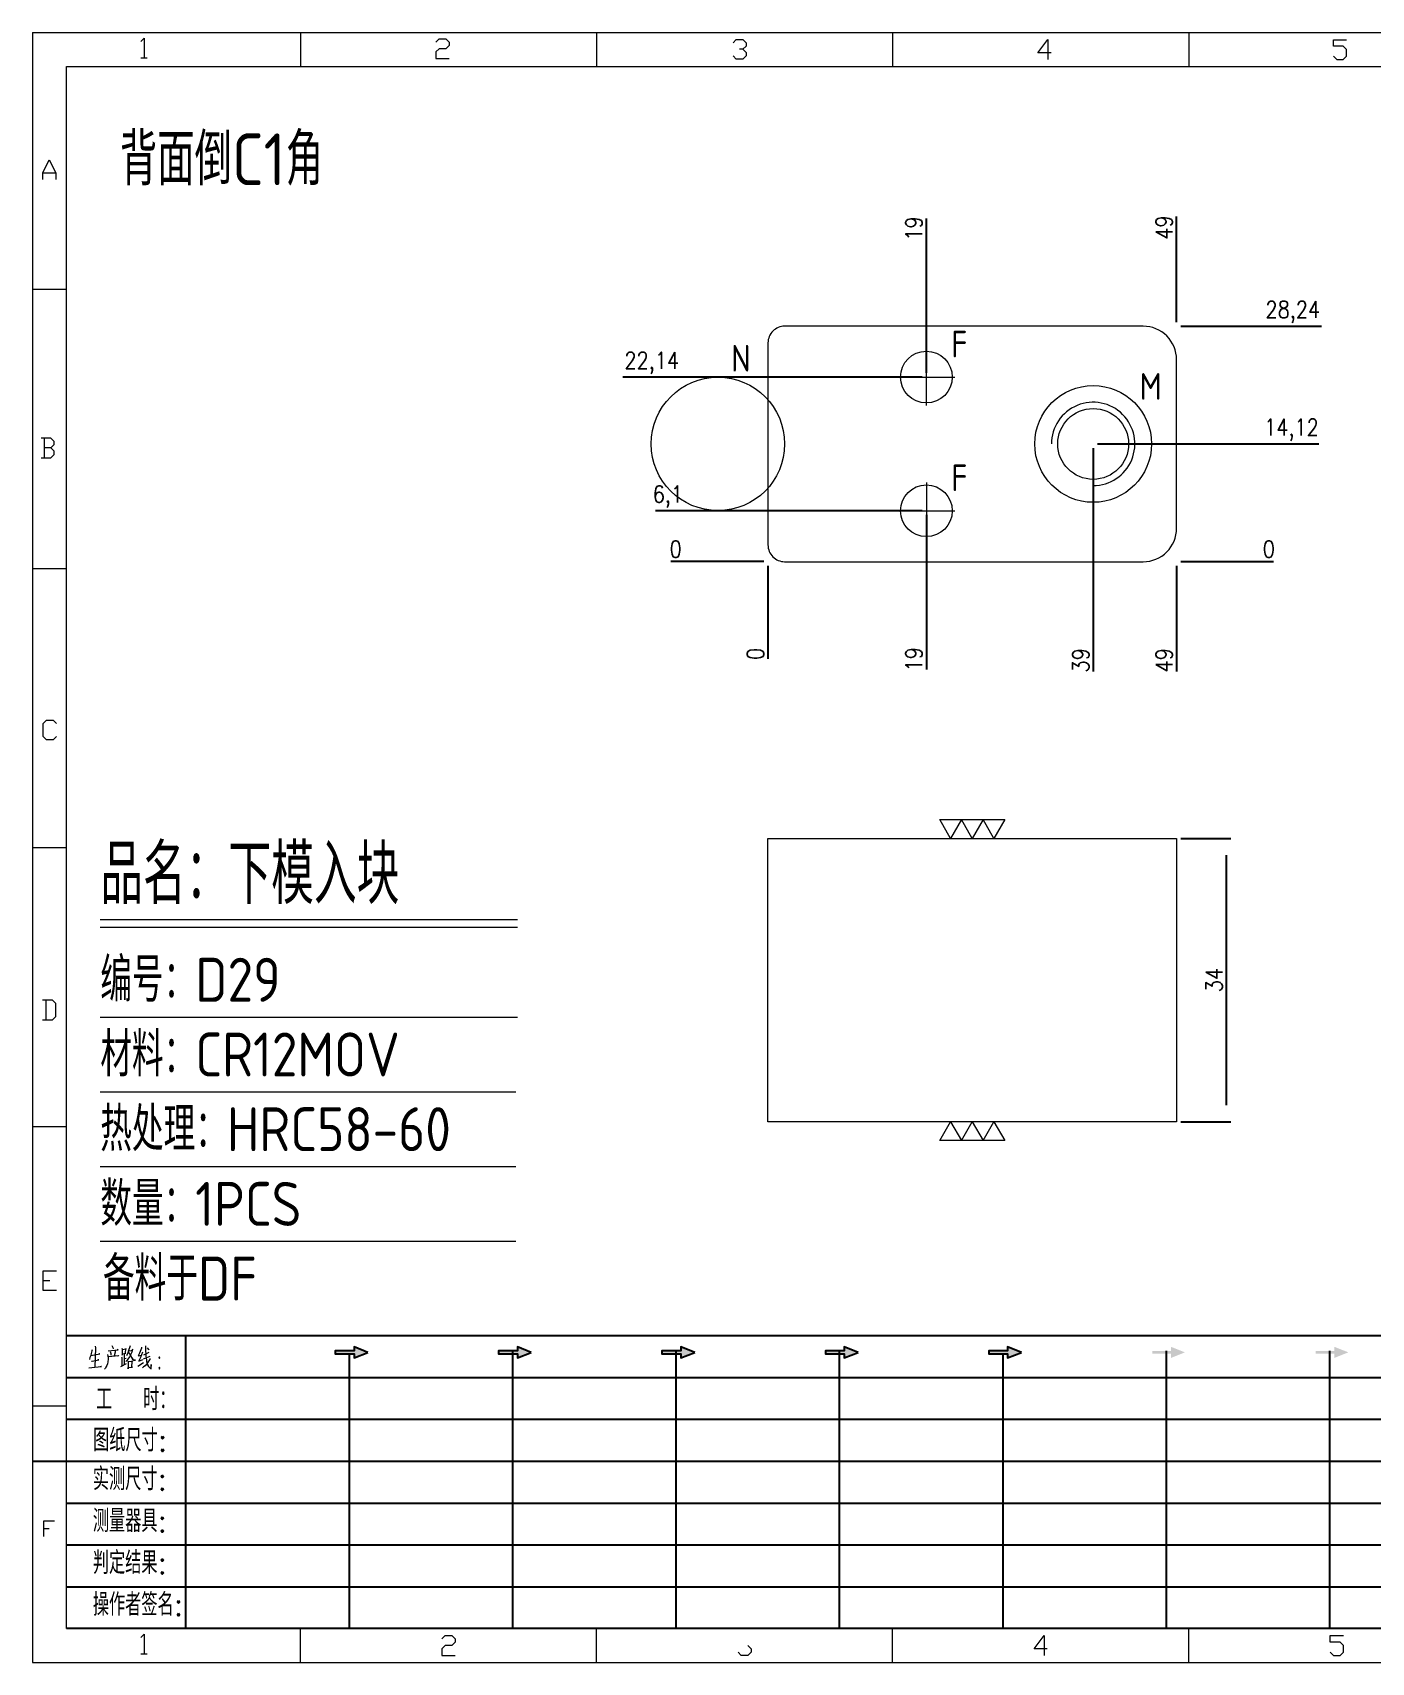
# Model space of a CAD drawing. Header units: millimetres. Extents: x 117382 to 126876, y -1151 to 1280.
# Drawn here: x 118957.6 to 119118.2, y 556.7 to 752.2 of the extents above; entities that cross this region are included whole.
import ezdxf
from ezdxf.enums import TextEntityAlignment as Align

# ---------------------------------------------------------------- set-up
doc = ezdxf.new("R2010")
doc.units = ezdxf.units.MM
doc.linetypes.add('CENTER', pattern=[0])
for name, color, linetype in [('DIE_P', 2, 'Continuous'), ('DIM', 4, 'Continuous'), ('TEXT', 4, 'Continuous')]:
    doc.layers.add(name, color=color, linetype=linetype)
doc.styles.add('chinesef_fs', font='simplex.shx', dxfattribs={"bigfont": 'gbcbig.shx'})
doc.styles.add('gbenor', font='gbenor.shx', dxfattribs={"bigfont": 'gbcbig.shx'})
doc.styles.add('GBENOR_', font='gbenor.shx', dxfattribs={"bigfont": 'gbcbig'})
doc.styles.get("Standard").update_dxf_attribs({"font": 'txt.shx', "width": 0.85, "bigfont": 'ctxt.shx'})
doc.styles.add('TXT', font='txt.shx', dxfattribs={"width": 0.8, "bigfont": 'ctxt.shx'})
doc.dimstyles.new('T-2-WX', dxfattribs={"dimtxt": 2, "dimasz": 2, "dimexe": 0.5, "dimexo": 0.5, "dimgap": 0.5, "dimtad": 1, "dimtxsty": 'Standard', "dimblk": 'OPEN30', "dimcen": 0, "dimazin": 3, "dimtfac": 1, "dimtmove": 0, "dimatfit": 3, "dimldrblk": 'OPEN30', "dimlwd": -1, "dimlwe": -1})

# ---------------------------------------------------------------- blocks, each defined once
blk = doc.blocks.new('U40')
for points in [[(351.8, 337.7), (351.8, 333.2), (367, 339.3), (351.8, 345.3), (351.8, 340.8), (331.2, 340.8), (331.2, 337.7)], [(545.7, 339.3), (530.6, 345.3), (530.6, 340.8), (509.9, 340.8), (509.9, 337.7), (530.6, 337.7), (530.6, 333.2)], [(724.5, 339.3), (709.3, 345.3), (709.3, 340.8), (688.7, 340.8), (688.7, 337.7), (709.3, 337.7), (709.3, 333.2)], [(903.3, 339.3), (888.1, 345.3), (888.1, 340.8), (867.5, 340.8), (867.5, 337.7), (888.1, 337.7), (888.1, 333.2)], [(1082.1, 339.3), (1066.9, 345.3), (1066.9, 340.8), (1046.3, 340.8), (1046.3, 337.7), (1066.9, 337.7), (1066.9, 333.2)], [(1245.7, 337.7), (1245.7, 333.2), (1260.9, 339.3), (1245.7, 345.3), (1245.7, 340.8), (1225.1, 340.8), (1225.1, 337.7)], [(1424.5, 337.7), (1424.5, 333.2), (1439.7, 339.3), (1424.5, 345.3), (1424.5, 340.8), (1403.8, 340.8), (1403.8, 337.7)]]:
    blk.add_hatch(color=3).paths.add_polyline_path(points)
at = {"color": 254, "lineweight": 18}
for p, q in [((0, 1783.5), (0, 0)), ((0, 1783.5), (2530.2, 1783.5)), ((941.1, 1783.5), (941.1, 1746.5)), ((1265.1, 1783.5), (1265.1, 1746.5)), ((37, 37), (37, 1746.5)), ((37, 1746.5), (2493.2, 1746.5)), ((0, 1502.7), (37, 1502.7)), ((0, 1197.2), (37, 1197.2)), ((0, 891.7), (37, 891.7)), ((0, 586.3), (37, 586.3)), ((0, 280.8), (37, 280.8)), ((37, 37), (2493.2, 37)), ((941.1, 0), (941.1, 37)), ((1265.1, 0), (1265.1, 37)), ((0, 0), (2530.2, 0))]:
    blk.add_line(p, q, dxfattribs=at)
at = {"color": 254, "linetype": 'Continuous', "lineweight": 18}
for p, q in [((293.1, 1783.5), (293.1, 1746.5)), ((617.1, 1783.5), (617.1, 1746.5)), ((293.1, 0), (293.1, 37)), ((617.1, 0), (617.1, 37))]:
    blk.add_line(p, q, dxfattribs=at)
for p, q in [((38, 357.6), (1598.2, 357.6)), ((38, 311.8), (1598.2, 311.8)), ((37.1, 266), (1598.2, 266)), ((0.1, 220.2), (1598.2, 220.2)), ((37.1, 174.4), (1598.2, 174.4)), ((37.1, 128.6), (1598.2, 128.6)), ((37.1, 82.8), (1598.2, 82.8))]:
    blk.add_line(p, q)
at = {"color": 254}
for p, q in [((167.8, 37), (167.8, 357.6)), ((525.5, 37), (525.5, 340.8)), ((704.3, 37), (704.3, 340.8)), ((883.1, 37), (883.1, 340.8)), ((1240.6, 37), (1240.6, 340.8)), ((1419.4, 37), (1419.4, 340.8)), ((346.7, 37), (346.7, 337.9)), ((1061.9, 37), (1061.9, 337.7)), ((1598.2, 37), (38, 37))]:
    blk.add_line(p, q, dxfattribs=at)
at = {"color": 92, "lineweight": 18}
for points in [[(118.3, 1773.7), (121.9, 1777.3), (121.9, 1755.8)], [(441.4, 1773.1), (445, 1776.7), (452.2, 1776.7), (455.8, 1773.1), (455.8, 1769.5), (452.2, 1765.9), (445, 1765.9), (441.4, 1762.3), (441.4, 1755.1), (455.8, 1755.1)], [(766.4, 1772.4), (770, 1776), (777.2, 1776), (780.8, 1772.4), (780.8, 1768.8), (777.2, 1765.2), (773.6, 1765.2)], [(1114.4, 1761.4), (1100, 1761.4), (1110.8, 1775.8), (1110.8, 1754.2)], [(1423.4, 1757.7), (1427, 1754.1), (1434.2, 1754.1), (1437.8, 1757.7), (1437.8, 1764.9), (1434.2, 1768.5), (1423.4, 1768.5), (1423.4, 1775.7), (1437.8, 1775.7)], [(118.3, 1755.8), (125.5, 1755.8)], [(777.2, 1765.2), (780.8, 1761.6), (780.8, 1758), (777.2, 1754.4), (770, 1754.4), (766.4, 1758)], [(11.1, 1622.8), (11.1, 1630), (18.3, 1644.4), (25.5, 1630), (25.5, 1622.8)], [(11.1, 1630), (25.5, 1630)], [(20, 1329), (23.6, 1332.6), (23.6, 1336.2), (20, 1339.8), (9.2, 1339.8)], [(12.8, 1339.8), (12.8, 1318.2)], [(9.2, 1318.2), (20, 1318.2), (23.6, 1321.8), (23.6, 1325.4), (20, 1329), (12.8, 1329)], [(26.1, 1013.2), (22.5, 1009.6), (15.3, 1009.6), (11.7, 1013.2), (11.7, 1027.6), (15.3, 1031.2), (22.5, 1031.2), (26.1, 1027.6)], [(11, 703.2), (21.8, 703.2), (25.4, 706.8), (25.4, 721.2), (21.8, 724.8), (11, 724.8)], [(14.6, 724.8), (14.6, 703.2)], [(26.1, 407), (11.7, 407), (11.7, 428.6), (26.1, 428.6)], [(11.7, 417.8), (18.9, 417.8)], [(12.3, 137.7), (12.3, 155), (23.8, 155)], [(12.3, 146.4), (18.1, 146.4)], [(118.3, 27.4), (121.9, 31), (121.9, 9.4)], [(447.9, 25.7), (451.5, 29.3), (458.7, 29.3), (462.3, 25.7), (462.3, 22.1), (458.7, 18.5), (451.5, 18.5), (447.9, 14.9), (447.9, 7.7), (462.3, 7.7)], [(782.7, 18.5), (786.3, 14.9), (786.3, 11.3), (782.7, 7.7), (775.5, 7.7), (771.9, 11.3)], [(1110.3, 14.9), (1095.9, 14.9), (1106.7, 29.3), (1106.7, 7.7)], [(1419.9, 11.3), (1423.5, 7.7), (1430.7, 7.7), (1434.3, 11.3), (1434.3, 18.5), (1430.7, 22.1), (1419.9, 22.1), (1419.9, 29.3), (1434.3, 29.3)], [(118.3, 9.4), (125.5, 9.4)]]:
    blk.add_lwpolyline(points, dxfattribs=at)
at = {"color": 92, "lineweight": 0}
for points in [[(65, 342.2), (64.8, 341), (64.1, 337.9), (63.6, 335.7), (62.8, 333.5), (62.1, 331.4)], [(68.4, 345.9), (68.7, 344.4), (68.1, 322.9)], [(82.6, 340.8), (93.7, 342.2), (93.3, 342.4), (92.4, 342)], [(86.1, 336.1), (86, 337.5), (85.3, 339.8)], [(86.7, 346.7), (87.9, 344.6), (88.3, 343)], [(90.3, 341), (90.4, 339.6), (89.1, 335.3)], [(97.8, 344), (98.1, 342.6), (98.1, 340.8), (98.1, 337.9), (98.1, 336.3), (98.2, 337.7), (102.1, 338.3), (101.8, 338.3), (102.1, 343.6), (102.1, 343.2), (102.1, 342.8), (98.2, 342.2)], [(105.5, 341.2), (105.9, 341), (109.6, 341.8), (109.3, 342.6), (108.5, 339.6), (107.6, 337.3), (106.9, 335.9), (105.9, 334.3), (104.3, 332), (103.1, 330.4), (101.9, 329.4)], [(106.6, 346.5), (106.5, 345.2), (105.1, 341.2), (104.2, 338.9), (103.1, 336.3), (102.6, 335.5)], [(104.9, 339.1), (105.3, 338.7), (107, 335.7), (108.6, 333.3), (109.9, 331.2), (110.3, 330.8), (112.6, 330.8), (110.2, 331.2), (109, 332.6)], [(119.3, 344.8), (119.1, 343.8), (116.8, 338.5), (115.4, 335.5), (119.3, 336.3)], [(120.3, 339.4), (118.1, 333.5), (116.4, 330), (116.1, 329.8), (120.5, 331.4)], [(121.7, 336.7), (127.7, 339.6)], [(123.4, 346.5), (123.5, 345.4), (123.5, 340.8), (123.8, 337.3), (124, 335.3), (124.2, 333.1), (124.5, 331), (124.8, 329), (125.2, 327.4), (125.9, 325.7), (126.9, 323.9), (127.9, 322.7), (128.9, 321.7), (129.6, 321.3), (129.9, 326.1), (129.4, 321.5)], [(127.7, 341.6), (127.2, 342.4), (125.7, 344.2)], [(61.4, 322.3), (68.2, 322.9), (75.3, 323.7), (74.9, 323.9), (73.8, 323.5)], [(63.8, 335.9), (73.4, 337.5), (73.1, 337.7), (72.5, 337.3)], [(64.5, 329.6), (64.8, 329.6), (65.1, 329.6), (72.5, 331), (71.9, 331), (70.9, 330.8)], [(82.6, 335.1), (82.6, 331.8), (82.3, 329), (81.9, 326.8), (81.2, 324.9), (80.3, 323.1), (79.6, 321.9), (78.8, 320.9)], [(93.3, 335.5), (94.1, 335.7), (94.3, 335.5), (82.6, 334.3), (82.6, 335.1), (82.2, 336.9)], [(96.5, 323.9), (102.8, 327.2)], [(97.2, 334.3), (97.5, 333.5), (97.7, 324.7)], [(100.2, 337.9), (100.1, 325.9)], [(100.2, 332.6), (102.4, 333.1)], [(104.2, 330), (104.5, 329), (104.5, 321.1), (104.3, 322.1), (104.5, 322.7), (109.2, 323.1), (108.6, 323.1), (109, 329.2), (109, 330), (109.3, 329.4), (108.6, 329.4), (104.6, 328.8)], [(115.3, 324.3), (121.5, 328.2)], [(128.2, 332.4), (128.1, 331.6), (126.9, 329.6), (125.8, 328), (124.5, 326.3), (123, 324.7), (121.4, 323.3), (120.1, 322.3)], [(121.4, 332.2), (128.8, 335.1)]]:
    blk.add_lwpolyline(points, dxfattribs=at)
for points in [[(367, 339.3), (351.8, 345.3), (351.8, 340.8), (331.2, 340.8), (331.2, 337.7), (351.8, 337.7), (351.8, 333.2), (367, 339.3)], [(545.7, 339.3), (530.6, 345.3), (530.6, 340.8), (509.9, 340.8), (509.9, 337.7), (530.6, 337.7), (530.6, 333.2), (545.7, 339.3)], [(724.5, 339.3), (709.3, 345.3), (709.3, 340.8), (688.7, 340.8), (688.7, 337.7), (709.3, 337.7), (709.3, 333.2), (724.5, 339.3)], [(903.3, 339.3), (888.1, 345.3), (888.1, 340.8), (867.5, 340.8), (867.5, 337.7), (888.1, 337.7), (888.1, 333.2), (903.3, 339.3)], [(1082.1, 339.3), (1066.9, 345.3), (1066.9, 340.8), (1046.3, 340.8), (1046.3, 337.7), (1066.9, 337.7), (1066.9, 333.2), (1082.1, 339.3)]]:
    blk.add_lwpolyline(points)
for points in [[(138.7, 332.4), (139.4, 333.5), (138.7, 334.5), (138, 333.5)], [(138.7, 320.9), (139.4, 321.9), (138.7, 322.9), (138, 321.9)]]:
    blk.add_lwpolyline(points, close=True, dxfattribs=at)
at = {"color": 3, "style": 'chinesef_fs'}
for s, p in [('工  时：', (69.5, 275.7)), ('图纸尺寸:', (66.2, 230.9)), ('实测尺寸:', (65.9, 188.4)), ('测量器具:', (65.9, 142.6)), ('判定结果:', (65.9, 96.8)), ('操作者签名:', (65.9, 51))]:
    blk.add_text(s, height=24.57, dxfattribs=at).set_placement(p)
at = {"lineweight": 18, "style": 'GBENOR_'}
blk.add_attdef('文档路径', (2126, 386.9), '', height=17.8, dxfattribs=at)
at = {"lineweight": 20, "style": 'TXT'}
for tag, height, p in [('18-**-**', 16.3, (1866.6, 256.2)), ('客户名称', 16.1, (1741.1, 134, 0)), ('料厚:', 16.1, (1741.3, 93.2, 0))]:
    blk.add_attdef(tag, text='', height=height, dxfattribs=at).set_placement(p, align=Align.MIDDLE)
for tag, p, height in [('88888', (1850.9, 207.5), 14.9), ('材质:', (1691.2, 168, 0), 16.1), ('核准', (1869.4, 127.5, 0), 16.1), ('设计', (1868.8, 88.3, 0), 16.1), ('绘图', (1868.2, 49.1, 0), 16.1)]:
    blk.add_attdef(tag, p, '', height=height, dxfattribs=at)
for tag, p, height, width in [('3', (2234.7, 206.9), 15.8, 0.7), ('4', (2234.7, 167.4), 15.8, 0.7), ('核准日期', (2041.1, 124.2, 0), 16.1, 0.68), ('设计日期', (2041.1, 84.5, 0), 16.1, 0.68), ('1', (2251.9, 85.9), 14.6, 0.7), ('绘图日期', (2040.9, 46.4, 0), 16.1, 0.68), ('2', (2235, 49.2), 14.6, 0.7)]:
    blk.add_attdef(tag, p, '', height=height, dxfattribs=dict(at, width=width))
blk = doc.blocks.new('*D7595')
at = {"layer": 'Defpoints', "color": 0}
for p in [(119045.82, 688.72), (119094.82, 688.72), (119104.82, 688.72)]:
    blk.add_point(p, dxfattribs=at)
at = {"layer": 'DIM', "color": 0}
blk.add_line((119095.32, 688.72), (119106.45, 688.72), dxfattribs=at)
at = {"layer": 'DIM', "color": 0, "lineweight": 5, "insert": (119105.88, 690.22), "char_height": 2, "attachment_point": 5}
blk.add_mtext('0', dxfattribs=at)
blk = doc.blocks.new('_Open30')
blk = doc.blocks.new('*D7596')
at = {"layer": 'Defpoints', "color": 0}
for p in [(119084.82, 702.84), (119104.82, 702.84), (119045.82, 688.72)]:
    blk.add_point(p, dxfattribs=at)
at = {"layer": 'DIM', "color": 0}
for p, q in [((119085.32, 702.84), (119096.82, 702.84)), ((119096.82, 702.84), (119100.82, 702.84)), ((119100.82, 702.84), (119111.87, 702.84))]:
    blk.add_line(p, q, dxfattribs=at)
at = {"layer": 'DIM', "color": 0, "lineweight": 5, "insert": (119108.59, 704.53), "char_height": 2, "attachment_point": 5}
blk.add_mtext('14,12', dxfattribs=at)
blk = doc.blocks.new('*D7597')
at = {"layer": 'Defpoints', "color": 0}
for p in [(119094.82, 716.96), (119104.82, 716.96), (119045.82, 688.72)]:
    blk.add_point(p, dxfattribs=at)
at = {"layer": 'DIM', "color": 0}
for p, q in [((119095.32, 716.96), (119098.82, 716.96)), ((119098.82, 716.96), (119100.82, 716.96)), ((119100.82, 716.96), (119112.2, 716.96))]:
    blk.add_line(p, q, dxfattribs=at)
at = {"layer": 'DIM', "color": 0, "lineweight": 5, "insert": (119108.76, 718.65), "char_height": 2, "attachment_point": 5}
blk.add_mtext('28,24', dxfattribs=at)
blk = doc.blocks.new('*D7598')
at = {"layer": 'Defpoints', "color": 0}
for p in [(119035.82, 688.72), (119045.82, 688.72), (119045.82, 688.72)]:
    blk.add_point(p, dxfattribs=at)
at = {"layer": 'DIM', "color": 0}
blk.add_line((119045.32, 688.72), (119034.18, 688.72), dxfattribs=at)
at = {"layer": 'DIM', "color": 0, "lineweight": 5, "insert": (119034.75, 690.22), "char_height": 2, "attachment_point": 5}
blk.add_mtext('0', dxfattribs=at)
blk = doc.blocks.new('*D7599')
at = {"layer": 'Defpoints', "color": 0}
for p in [(119035.82, 694.82), (119064.82, 694.82), (119045.82, 688.72)]:
    blk.add_point(p, dxfattribs=at)
at = {"layer": 'DIM', "color": 0}
for p, q in [((119039.82, 694.82), (119032.32, 694.82)), ((119043.82, 694.82), (119039.82, 694.82)), ((119064.32, 694.82), (119043.82, 694.82))]:
    blk.add_line(p, q, dxfattribs=at)
at = {"layer": 'DIM', "color": 0, "lineweight": 5, "insert": (119033.82, 696.51), "char_height": 2, "attachment_point": 5}
blk.add_mtext('6,1', dxfattribs=at)
blk = doc.blocks.new('*D7600')
at = {"layer": 'Defpoints', "color": 0}
for p in [(119035.82, 710.86), (119064.82, 710.86), (119045.82, 688.72)]:
    blk.add_point(p, dxfattribs=at)
at = {"layer": 'DIM', "color": 0}
for p, q in [((119039.82, 710.86), (119028.43, 710.86)), ((119043.82, 710.86), (119039.82, 710.86)), ((119064.32, 710.86), (119043.82, 710.86))]:
    blk.add_line(p, q, dxfattribs=at)
at = {"layer": 'DIM', "color": 0, "lineweight": 5, "insert": (119031.88, 712.55), "char_height": 2, "attachment_point": 5}
blk.add_mtext('22,14', dxfattribs=at)
blk = doc.blocks.new('*D7601')
at = {"layer": 'Defpoints', "color": 0}
for p in [(119045.82, 688.72), (119094.82, 688.72), (119094.82, 678.72)]:
    blk.add_point(p, dxfattribs=at)
at = {"layer": 'DIM', "color": 0}
for p, q in [((119094.82, 688.22), (119094.82, 684.72)), ((119094.82, 684.72), (119094.82, 682.72)), ((119094.82, 682.72), (119094.82, 675.55))]:
    blk.add_line(p, q, dxfattribs=at)
at = {"layer": 'DIM', "color": 0, "lineweight": 5, "insert": (119093.32, 676.88), "char_height": 2, "attachment_point": 5, "rotation": 90}
blk.add_mtext('49', dxfattribs=at)
blk = doc.blocks.new('*D7602')
at = {"layer": 'Defpoints', "color": 0}
for p in [(119084.82, 702.84), (119045.82, 688.72), (119084.82, 678.72)]:
    blk.add_point(p, dxfattribs=at)
at = {"layer": 'DIM', "color": 0}
for p, q in [((119084.82, 702.34), (119084.82, 686.72)), ((119084.82, 686.72), (119084.82, 682.72)), ((119084.82, 682.72), (119084.82, 675.55))]:
    blk.add_line(p, q, dxfattribs=at)
at = {"layer": 'DIM', "color": 0, "lineweight": 5, "insert": (119083.32, 676.88), "char_height": 2, "attachment_point": 5, "rotation": 90}
blk.add_mtext('39', dxfattribs=at)
blk = doc.blocks.new('*D7603')
at = {"layer": 'Defpoints', "color": 0}
for p in [(119064.82, 694.82), (119045.82, 688.72), (119064.82, 678.72)]:
    blk.add_point(p, dxfattribs=at)
at = {"layer": 'DIM', "color": 0}
for p, q in [((119064.82, 694.32), (119064.82, 686.72)), ((119064.82, 686.72), (119064.82, 682.72)), ((119064.82, 682.72), (119064.82, 675.79))]:
    blk.add_line(p, q, dxfattribs=at)
at = {"layer": 'DIM', "color": 0, "lineweight": 5, "insert": (119063.32, 677), "char_height": 2, "attachment_point": 5, "rotation": 90}
blk.add_mtext('19', dxfattribs=at)
blk = doc.blocks.new('*D7604')
at = {"layer": 'Defpoints', "color": 0}
for p in [(119045.82, 688.72), (119045.82, 688.72), (119045.82, 678.72)]:
    blk.add_point(p, dxfattribs=at)
at = {"layer": 'DIM', "color": 0}
blk.add_line((119045.82, 688.22), (119045.82, 677.08), dxfattribs=at)
at = {"layer": 'DIM', "color": 0, "lineweight": 5, "insert": (119044.32, 677.65), "char_height": 2, "attachment_point": 5, "rotation": 90}
blk.add_mtext('0', dxfattribs=at)
blk = doc.blocks.new('*D7605')
at = {"layer": 'Defpoints', "color": 0}
for p in [(119094.82, 726.96), (119094.82, 716.96), (119045.82, 688.72)]:
    blk.add_point(p, dxfattribs=at)
at = {"layer": 'DIM', "color": 0}
for p, q in [((119094.82, 722.96), (119094.82, 730.13)), ((119094.82, 720.96), (119094.82, 722.96)), ((119094.82, 717.46), (119094.82, 720.96))]:
    blk.add_line(p, q, dxfattribs=at)
at = {"layer": 'DIM', "color": 0, "lineweight": 5, "insert": (119093.32, 728.79), "char_height": 2, "attachment_point": 5, "rotation": 90}
blk.add_mtext('49', dxfattribs=at)
blk = doc.blocks.new('*D7606')
at = {"layer": 'Defpoints', "color": 0}
for p in [(119064.82, 726.96), (119064.82, 710.86), (119045.82, 688.72)]:
    blk.add_point(p, dxfattribs=at)
at = {"layer": 'DIM', "color": 0}
for p, q in [((119064.82, 722.96), (119064.82, 729.89)), ((119064.82, 718.96), (119064.82, 722.96)), ((119064.82, 711.36), (119064.82, 718.96))]:
    blk.add_line(p, q, dxfattribs=at)
at = {"layer": 'DIM', "color": 0, "lineweight": 5, "insert": (119063.32, 728.67), "char_height": 2, "attachment_point": 5, "rotation": 90}
blk.add_mtext('19', dxfattribs=at)
blk = doc.blocks.new('*D7607')
at = {"layer": 'Defpoints', "color": 0}
for p in [(119094.82, 655.53), (119100.82, 655.53), (119094.82, 621.53)]:
    blk.add_point(p, dxfattribs=at)
at = {"layer": 'DIM', "color": 0}
for p, q in [((119095.32, 655.53), (119101.32, 655.53)), ((119100.82, 623.53), (119100.82, 653.53)), ((119095.32, 621.53), (119101.32, 621.53))]:
    blk.add_line(p, q, dxfattribs=at)
at = {"layer": 'DIM', "color": 0, "lineweight": 5, "insert": (119099.32, 638.53), "char_height": 2, "attachment_point": 5, "rotation": 90}
blk.add_mtext('34', dxfattribs=at)

msp = doc.modelspace()

# ---------------------------------------------------------------- linework, layer by layer
at = {"layer": 'DIE_P', "color": 4, "linetype": 'CENTER', "lineweight": 5}
for p, q in [((119064.816, 707.447), (119064.816, 714.267)), ((119061.406, 710.857), (119068.226, 710.857)), ((119064.816, 698.227), (119064.816, 691.407)), ((119061.406, 694.817), (119068.226, 694.817))]:
    msp.add_line(p, q, dxfattribs=at)
at = {"layer": 'DIE_P', "linetype": 'Continuous', "lineweight": 5}
msp.add_lwpolyline([(119045.816, 714.957), (119045.816, 690.717, 0.4142136), (119047.816, 688.717), (119090.816, 688.717, 0.4142136), (119094.816, 692.717), (119094.816, 712.957, 0.4142136), (119090.816, 716.957), (119047.816, 716.957, 0.4142136)], format="xyb", close=True, dxfattribs=at)
at = {"layer": 'DIE_P', "lineweight": 5}
msp.add_lwpolyline([(119084.816, 697.837, 2.4142136), (119079.816, 702.837)], format="xyb", dxfattribs=at)
at = {"layer": 'DIE_P', "linetype": 'Continuous', "lineweight": 5}
for centre in [(119064.816, 710.857), (119064.816, 694.817)]:
    msp.add_circle(centre, 3.1, dxfattribs=at)
at = {"layer": 'DIE_P', "color": 1, "lineweight": 5}
msp.add_circle((119039.816, 702.837), 8, dxfattribs=at)
at = {"layer": 'DIE_P', "linetype": 'Continuous', "lineweight": 5, "ltscale": 10}
msp.add_circle((119084.816, 702.837), 7, dxfattribs=at)
at = {"layer": 'DIE_P', "lineweight": 5}
msp.add_circle((119084.816, 702.837), 4.25, dxfattribs=at)
at = {"layer": 'DIM', "color": 4, "linetype": 'Continuous', "lineweight": 5}
for p, q in [((118965.751, 645.823), (119015.799, 645.823)), ((118965.751, 644.9), (119015.799, 644.9)), ((118965.751, 634.095), (119015.799, 634.095)), ((118965.751, 625.135), (119015.581, 625.135)), ((118965.751, 616.175), (119015.581, 616.175)), ((118965.751, 607.215), (119015.581, 607.215))]:
    msp.add_line(p, q, dxfattribs=at)
at = {"layer": 'DIM', "color": 4, "lineweight": 5}
for points in [[(119074.213, 657.781), (119072.914, 655.531), (119071.615, 657.781), (119070.316, 655.531), (119069.016, 657.781), (119067.717, 655.531), (119066.418, 657.781), (119074.213, 657.781)], [(119066.418, 619.281), (119067.717, 621.531), (119069.016, 619.281), (119070.316, 621.531), (119071.615, 619.281), (119072.914, 621.531), (119074.213, 619.281), (119066.418, 619.281)]]:
    msp.add_lwpolyline(points, close=True, dxfattribs=at)
at = {"layer": 'DIM', "color": 2, "lineweight": 5}
msp.add_lwpolyline([(119045.816, 655.531), (119094.816, 655.531), (119094.816, 621.531), (119045.816, 621.531)], close=True, dxfattribs=at)

# ---------------------------------------------------------------- block references
at = {"lineweight": 5, "ltscale": 3, "xscale": 0.1095942733365231, "yscale": 0.1095942733365231, "zscale": 0.1095942733365231}
msp.add_blockref('U40', (118957.632, 556.708), dxfattribs=at)

# ---------------------------------------------------------------- texts
at = {"layer": 'DIM', "color": 3, "linetype": 'Continuous', "lineweight": 5, "style": 'gbenor'}
for s, height, p in [('品名：下模入块', 7.1155, (118965.751, 647.667)), ('编号：D29', 5.2707, (118965.751, 635.94)), ('材料：CR12MOV', 5.2707, (118965.751, 626.98)), ('热处理：HRC58-60', 5.27072, (118965.751, 618.02)), ('数量：1PCS', 5.2707, (118965.751, 609.059)), ('备料于DF', 5.2707, (118966.072, 600.099))]:
    msp.add_text(s, height=height, dxfattribs=at).set_placement(p)
at = {"layer": 'TEXT', "color": 4, "lineweight": 5, "style": 'gbenor'}
msp.add_text('背面倒C1角', height=6.2174, dxfattribs=at).set_placement((118968.101, 733.863))
for s, p in [('F', (119068.771, 714.812)), ('N', (119042.566, 713.101)), ('M', (119091.717, 709.738)), ('F', (119068.771, 698.772))]:
    msp.add_text(s, height=3.2, dxfattribs=at).set_placement(p, align=Align.MIDDLE_CENTER)

# ---------------------------------------------------------------- dimensions: what is measured, and where the dimension line sits
at = {"layer": 'DIM', "color": 4, "lineweight": 5}
for feature_location, offset, dtype, origin, picture, middle in [((119094.816, 716.957), (0, 10), 1, (119045.816, 688.717), '*D7605', (119093.316, 728.793)), ((119064.816, 710.857), (0, 16.1), 1, (119045.816, 688.717), '*D7606', (119063.316, 728.671)), ((119094.816, 716.957), (10, 0), 0, (119045.816, 688.717), '*D7597', (119108.756, 718.648)), ((119064.816, 710.857), (-29, 0), 0, (119045.816, 688.717), '*D7600', (119031.875, 712.548)), ((119084.816, 702.837), (20, 0), 0, (119045.816, 688.717), '*D7596', (119108.594, 704.527)), ((119084.816, 702.837), (0, -24.12), 1, (119045.816, 688.717), '*D7602', (119083.316, 676.881)), ((119064.816, 694.817), (-29, 0), 0, (119045.816, 688.717), '*D7599', (119033.818, 696.507)), ((119064.816, 694.817), (0, -16.1), 1, (119045.816, 688.717), '*D7603', (119063.316, 677.002)), ((119045.815535802, 688.716546889), (-10, 0), 0, (119045.815535802, 688.716546889), '*D7598', (119034.748869135, 690.216546889)), ((119094.815535822, 688.716546889), (10, 0), 0, (119045.815535802, 688.716546889), '*D7595', (119105.882202488, 690.216546889)), ((119045.815535802, 688.716546889), (0, -10), 1, (119045.815535802, 688.716546889), '*D7604', (119044.315535802, 677.649880222)), ((119094.816, 688.717), (0, -10), 1, (119045.816, 688.717), '*D7601', (119093.316, 676.881))]:
    dim = msp.add_ordinate_dim(feature_location=feature_location, offset=offset, dtype=dtype, origin=origin, dimstyle='T-2-WX', dxfattribs=at)
    dim.commit()
    dim.dimension.update_dxf_attribs({"geometry": picture, "text_midpoint": middle})
dim = msp.add_linear_dim(base=(119100.816, 655.531), p1=(119094.816, 621.531), p2=(119094.816, 655.531), angle=90, dimstyle='T-2-WX', dxfattribs=at)
dim.commit()
dim.dimension.update_dxf_attribs({"geometry": '*D7607', "text_midpoint": (119099.316, 638.531)})

doc.saveas('drawing.dxf')
